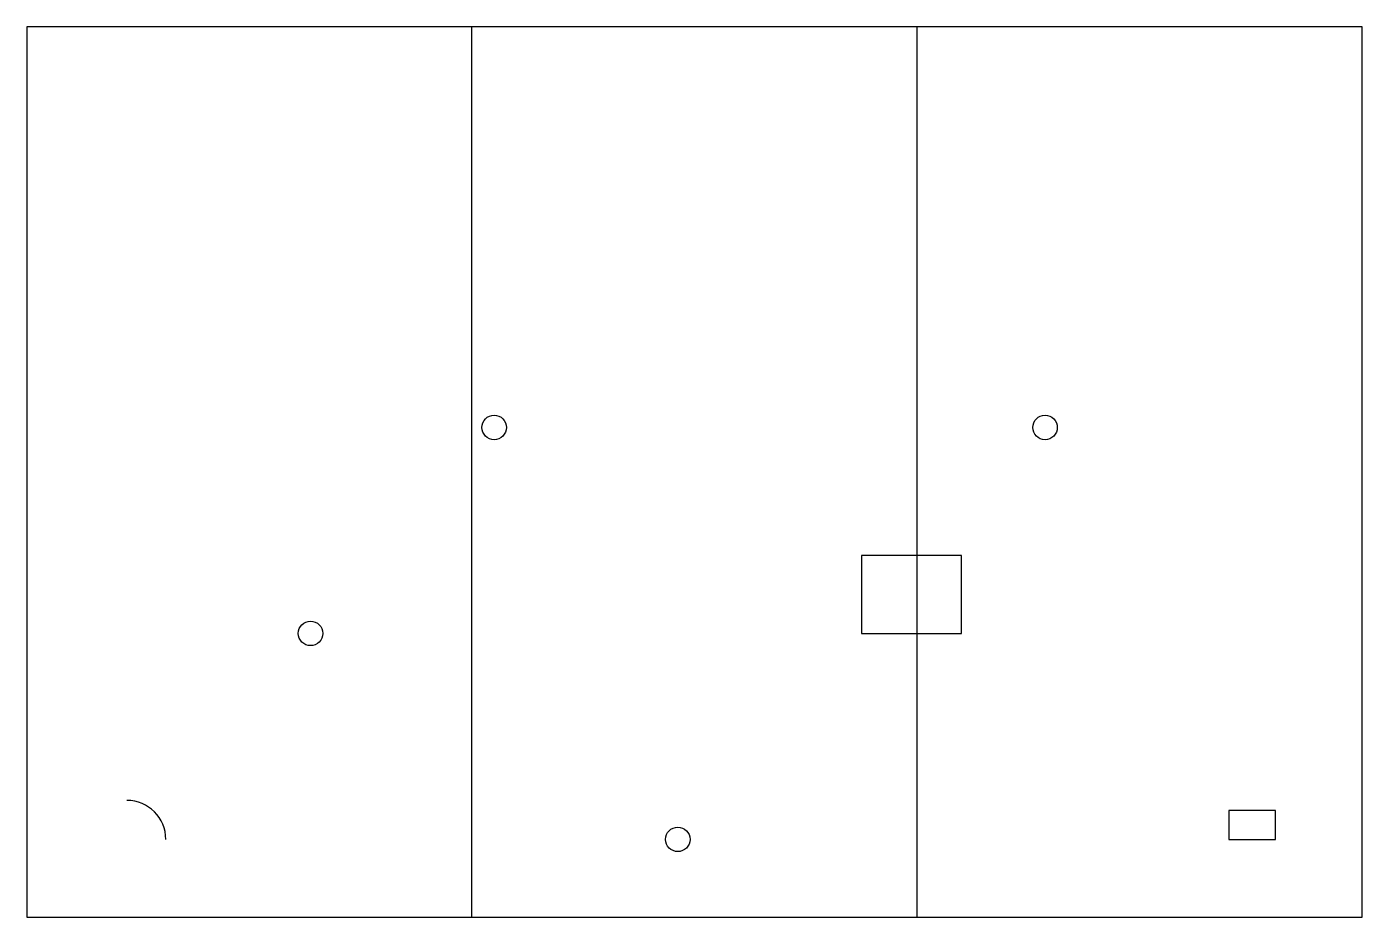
# Model space of a CAD drawing. Header units: millimetres. Extents: x 0 to 12000, y 0 to 8000.
import ezdxf

# ---------------------------------------------------------------- set-up
doc = ezdxf.new("R2010")
doc.units = ezdxf.units.MM
for name, color, linetype in [('DEFIBRILLATOR', 7, 'Continuous'), ('DOOR', 7, 'Continuous'), ('ELEVATOR', 7, 'Continuous'), ('EMERGENCY_EXIT', 7, 'Continuous'), ('HYDRANT', 7, 'Continuous'), ('MEDICAL_EQUIP', 7, 'Continuous'), ('SPRINKLER', 7, 'Continuous'), ('WALL', 7, 'Continuous')]:
    doc.layers.add(name, color=color, linetype=linetype)

msp = doc.modelspace()

# ---------------------------------------------------------------- linework, layer by layer
at = {"layer": 'DEFIBRILLATOR'}
msp.add_circle((9150, 4400), 110, dxfattribs=at)
at = {"layer": 'DOOR'}
msp.add_arc((900, 700), 350, 0, 90, dxfattribs=at)
at = {"layer": 'ELEVATOR'}
msp.add_lwpolyline([(7500, 2550), (8400, 2550), (8400, 3250), (7500, 3250)], close=True, dxfattribs=at)
at = {"layer": 'EMERGENCY_EXIT'}
msp.add_circle((2550, 2550), 110, dxfattribs=at)
at = {"layer": 'HYDRANT'}
msp.add_circle((5850, 700), 110, dxfattribs=at)
at = {"layer": 'MEDICAL_EQUIP'}
msp.add_lwpolyline([(10800, 700), (11220, 700), (11220, 960), (10800, 960)], close=True, dxfattribs=at)
at = {"layer": 'SPRINKLER'}
msp.add_circle((4200, 4400), 110, dxfattribs=at)
at = {"layer": 'WALL'}
for p, q in [((12000, 8000), (0, 8000)), ((0, 8000), (0, 0)), ((4000, 0), (4000, 8000)), ((8000, 0), (8000, 8000)), ((12000, 0), (12000, 8000)), ((0, 0), (12000, 0))]:
    msp.add_line(p, q, dxfattribs=at)

doc.saveas('drawing.dxf')
